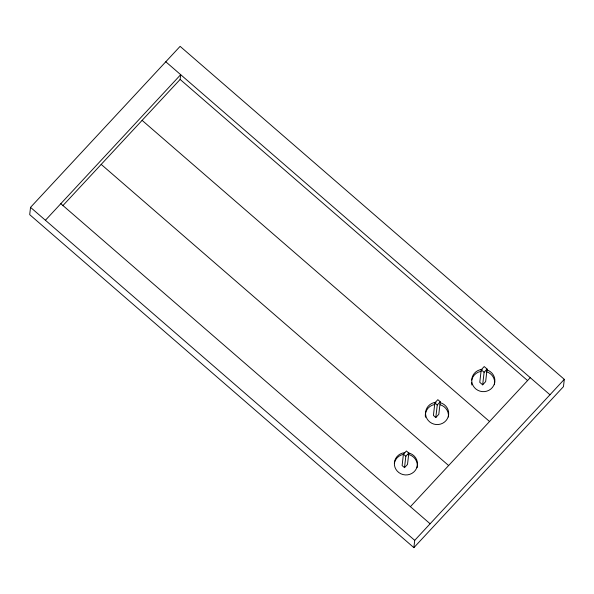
<?xml version="1.0" encoding="UTF-8"?>
<svg xmlns="http://www.w3.org/2000/svg" width="594" height="594" viewBox="0 0 594 594"><rect width="100%" height="100%" fill="white"/><g stroke="black" fill="none" stroke-linecap="round" stroke-linejoin="round"><path stroke-width="0.89" d="M30.532 207.358L29.7 214.657L413.884 547.646L563.468 386.642L564.3 379.343L180.116 46.354L30.532 207.358L414.716 540.347L413.884 547.646M62.793 205.724L180.138 79.433L180.68 74.681L45.419 220.263M403.415 454.195L402.116 465.57L404.521 467.649L407.514 464.426L408.806 453.059L406.407 450.98L403.415 454.195L405.813 456.281L404.521 467.649M434.853 402.895L433.42 415.451L435.818 417.53L438.81 414.315L440.243 401.759L437.845 399.673L434.853 402.895L437.251 404.974L435.818 417.53M481.214 369.772L479.781 382.336L482.67 384.83L485.654 381.608L487.087 369.052L484.207 366.557L481.214 369.772L484.095 372.275L482.67 384.83M437.251 404.974L440.243 401.759M405.813 456.281L408.806 453.059M484.095 372.275L487.087 369.052M410.402 506.689L530.264 377.68M414.716 540.347L564.3 379.343M165.793 61.776L549.97 394.765M180.138 79.433L527.621 380.613M142.115 120.359L489.597 421.54M101.195 164.397L448.678 465.577M60.818 203.683L430.115 523.767M440.28 402.687A11.576 11.16 6.5 0 1 446.153 420.463A11.576 11.16 6.5 0 1 426.945 418.636A11.576 11.16 6.5 0 1 436.011 402.279M486.464 369.772A11.576 11.16 6.5 0 1 492.337 387.548A11.576 11.16 6.5 0 1 473.128 385.721A11.576 11.16 6.5 0 1 482.194 369.371M408.264 452.866A11.576 11.16 6.5 0 1 415.295 470.411A11.576 11.16 6.5 0 1 395.879 469.253A11.576 11.16 6.5 0 1 404.811 452.665M471.874 385.001A11.576 11.16 6.5 0 1 471.525 382.491M471.762 380.012A11.576 11.16 6.5 0 1 481.11 371.347M486.256 371.644A11.576 11.16 6.5 0 1 494.431 384.712M425.497 417.27A11.576 11.16 6.5 0 1 425.423 413.892M425.564 413.09A11.576 11.16 6.5 0 1 434.905 404.425M440.05 404.722A11.576 11.16 6.5 0 1 448.366 416.988M394.416 462.964A11.576 11.16 6.5 0 1 403.764 454.299M408.085 454.395A11.576 11.16 6.5 0 1 417.085 467.664"/></g></svg>
